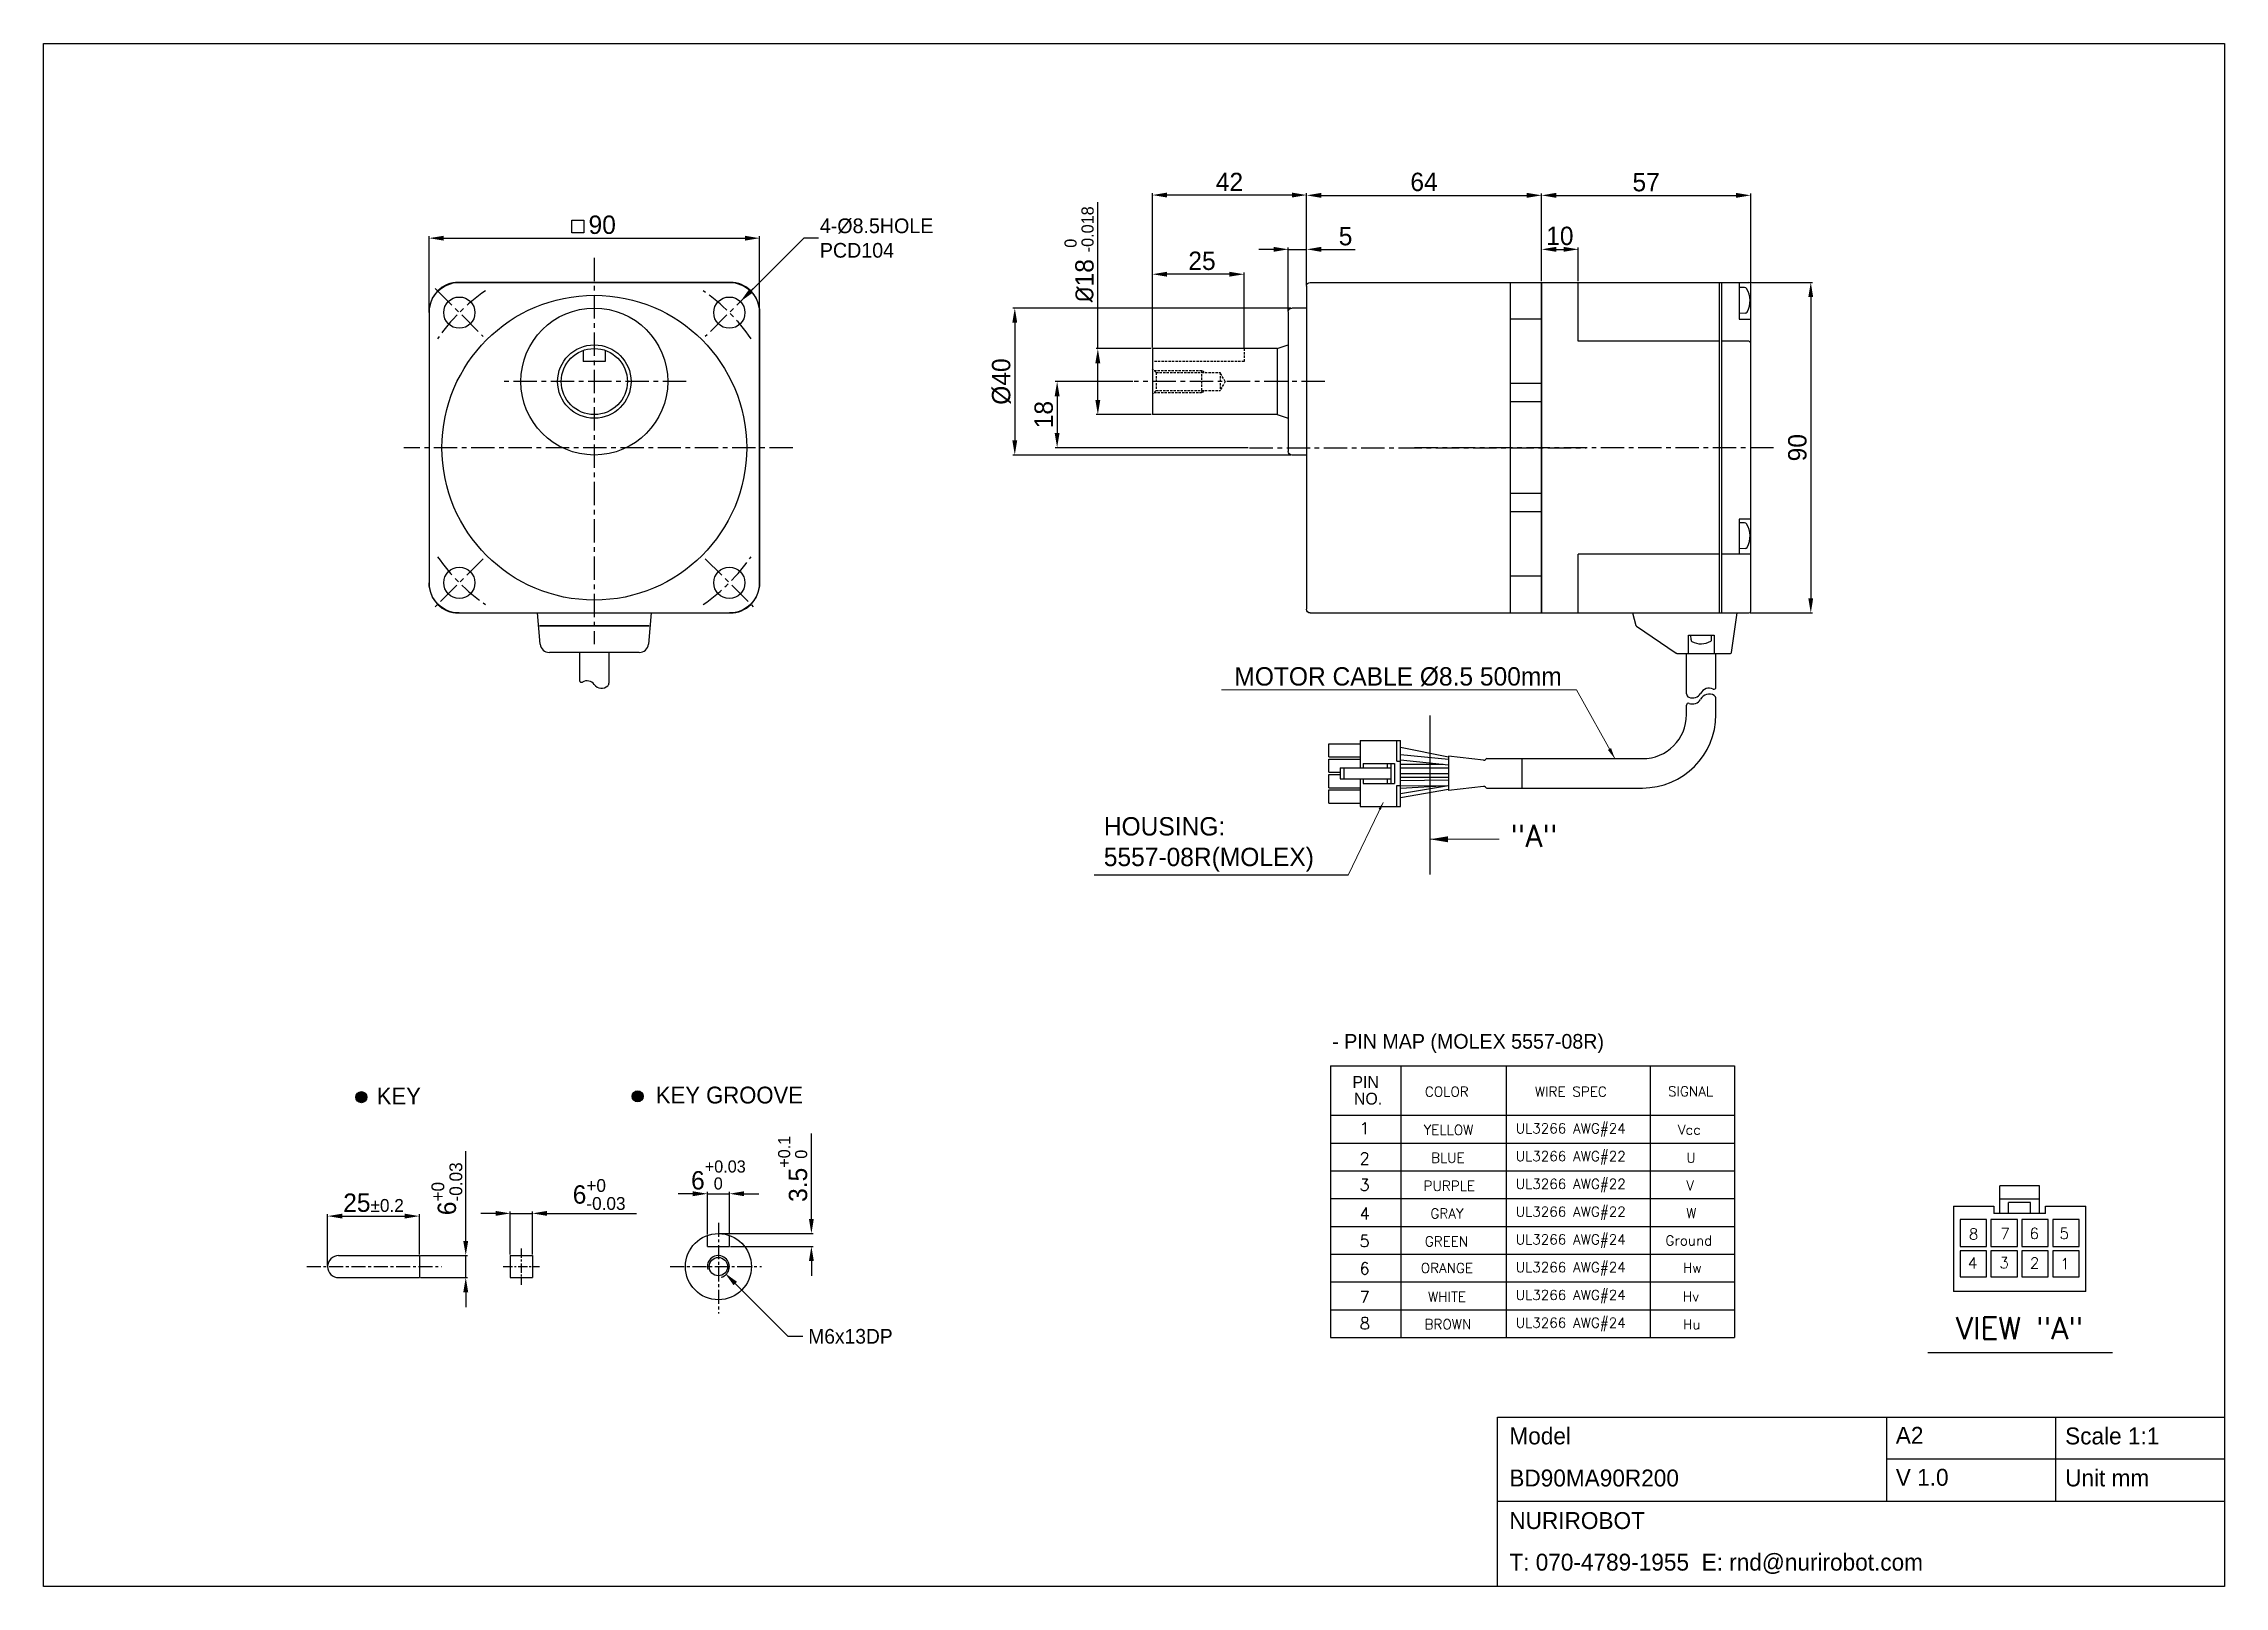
# Model space of a CAD drawing. Header units: millimetres. Extents: x 0 to 594, y 0 to 420.
import ezdxf

# ---------------------------------------------------------------- set-up
doc = ezdxf.new("R2010")
doc.units = ezdxf.units.MM
doc.header["$PDSIZE"] = -1
doc.linetypes.add('CENTER', pattern=[10.16, 6.35, -1.27, 1.27, -1.27])
doc.linetypes.add('HIDDEN', pattern=[1.905, 1.27, -0.635])
doc.layers.add('치수', color=4, linetype='Continuous')
doc.styles.add('DIM', font='romans.shx', dxfattribs={"bigfont": 'whgtxt.shx'})
doc.styles.add('GHS', font='ROMANS.shx', dxfattribs={"width": 0.6, "bigfont": 'whgtxt.shx'})
doc.styles.add('누리로봇 문자스타일_20230829', font='GOTHIC.TTF')
doc.dimstyles.new('1_1(A3)', dxfattribs={"dimtxt": 2.8, "dimasz": 2.1, "dimexe": 0.8, "dimexo": 0.625, "dimgap": 1, "dimtad": 1, "dimdec": 3, "dimzin": 9, "dimdsep": 46, "dimtxsty": 'Standard', "dimcen": 2.5, "dimclrd": 123, "dimclre": 123, "dimclrt": 3, "dimadec": 1, "dimazin": 2, "dimtfac": 1, "dimtdec": 3, "dimtix": 1, "dimtmove": 0, "dimatfit": 0, "dimfxl": 1, "dimlwd": 9, "dimlwe": 9, "dimarcsym": 0})
doc.dimstyles.new('A2기본 치수스타일', dxfattribs={"dimtxt": 4, "dimasz": 4, "dimexe": 0.5, "dimexo": 0.3, "dimgap": 1, "dimtad": 1, "dimtoh": 1, "dimdec": 1, "dimzin": 12, "dimdsep": 46, "dimtxsty": '누리로봇 문자스타일_20230829', "dimcen": 0.09, "dimclrd": 3, "dimclre": 3, "dimclrt": 3, "dimadec": 0, "dimazin": 3, "dimtm": 1e-09, "dimtfac": 1, "dimtdec": 1, "dimtofl": 0, "dimtmove": 0, "dimatfit": 3, "dimfxl": 1, "dimfrac": 2, "dimarcsym": 0})
doc.dimstyles.new('A2지시선 치수스타일', dxfattribs={"dimtxt": 4, "dimasz": 4, "dimexe": 0.5, "dimexo": 0.3, "dimgap": 0.396875, "dimtad": 0, "dimtih": 1, "dimtoh": 1, "dimdec": 1, "dimzin": 12, "dimdsep": 46, "dimtxsty": '누리로봇 문자스타일_20230829', "dimcen": 0.09, "dimclrd": 3, "dimclre": 3, "dimclrt": 3, "dimadec": 0, "dimazin": 3, "dimtm": 1e-09, "dimtfac": 1, "dimtdec": 1, "dimtofl": 0, "dimtmove": 0, "dimatfit": 3, "dimfxl": 1, "dimfrac": 2, "dimarcsym": 0})
doc.dimstyles.new('A3치수선 초과 치수스타일', dxfattribs={"dimtxt": 4, "dimasz": 4, "dimexe": 0.5, "dimexo": 0.3, "dimgap": 1, "dimtad": 1, "dimdec": 1, "dimzin": 12, "dimdsep": 46, "dimtxsty": '누리로봇 문자스타일_20230829', "dimcen": 0.09, "dimclrd": 3, "dimclre": 3, "dimclrt": 3, "dimadec": 0, "dimazin": 3, "dimtm": 1e-09, "dimtfac": 1, "dimtdec": 1, "dimtofl": 0, "dimtmove": 0, "dimatfit": 3, "dimfxl": 1, "dimfrac": 2, "dimarcsym": 0})
doc.dimstyles.get("Standard").update_dxf_attribs({"dimtxt": 3, "dimasz": 2.5, "dimexe": 0.6, "dimexo": 0.65, "dimgap": 1, "dimtad": 1, "dimzin": 9, "dimdsep": 46, "dimtxsty": 'Standard', "dimcen": 2.5, "dimclrd": 123, "dimclre": 123, "dimclrt": 3, "dimadec": 0, "dimazin": 2, "dimtfac": 1, "dimtix": 1, "dimtmove": 0, "dimatfit": 0, "dimfxl": 1, "dimlwd": 18, "dimlwe": 18, "dimarcsym": 0})

# ---------------------------------------------------------------- blocks, each defined once
blk = doc.blocks.new('*D30')
at = {"layer": 'Defpoints', "color": 0}
for p in [(418, 364), (408, 355), (418, 355)]:
    blk.add_point(p, dxfattribs=at)
at = {"layer": '치수', "color": 3, "lineweight": -2}
for p, q in [((408, 355.3), (408, 364.5)), ((412, 364), (414, 364)), ((418, 355.3), (418, 364.5))]:
    blk.add_line(p, q, dxfattribs=at)
at = {"layer": '치수', "color": 3}
for points in [[(412, 364.67), (412, 363.33), (408, 364)], [(414, 364.67), (414, 363.33), (418, 364)]]:
    blk.add_solid(points, dxfattribs=at)
at = {"layer": '치수', "color": 3, "insert": (413, 367.63), "char_height": 5, "attachment_point": 5, "style": '누리로봇 문자스타일_20230829'}
blk.add_mtext('10', dxfattribs=at)
blk = doc.blocks.new('*D35')
at = {"layer": 'Defpoints', "color": 0}
for p in [(465, 378.7), (408, 355), (465, 354.5)]:
    blk.add_point(p, dxfattribs=at)
at = {"layer": '치수', "color": 3, "lineweight": -2}
for p, q in [((408, 355.3), (408, 379.2)), ((412, 378.7), (461, 378.7)), ((465, 354.8), (465, 379.2))]:
    blk.add_line(p, q, dxfattribs=at)
at = {"layer": '치수', "color": 3}
for points in [[(412, 379.37), (412, 378.03), (408, 378.7)], [(461, 379.37), (461, 378.03), (465, 378.7)]]:
    blk.add_solid(points, dxfattribs=at)
at = {"layer": '치수', "color": 3, "insert": (436.5, 382.26), "char_height": 5, "attachment_point": 5, "style": '누리로봇 문자스타일_20230829'}
blk.add_mtext('57', dxfattribs=at)
blk = doc.blocks.new('*D31')
at = {"layer": 'Defpoints', "color": 0}
for p in [(464.5, 355), (464.5, 265), (481.34, 265)]:
    blk.add_point(p, dxfattribs=at)
at = {"layer": '치수', "color": 3, "lineweight": -2}
for p, q in [((464.8, 355), (481.84, 355)), ((481.34, 351), (481.34, 269)), ((464.8, 265), (481.84, 265))]:
    blk.add_line(p, q, dxfattribs=at)
at = {"layer": '치수', "color": 3}
for points in [[(480.67, 351), (482, 351), (481.34, 355)], [(480.67, 269), (482, 269), (481.34, 265)]]:
    blk.add_solid(points, dxfattribs=at)
at = {"layer": '치수', "color": 3, "insert": (477.71, 310), "char_height": 5, "attachment_point": 5, "rotation": 90, "style": '누리로봇 문자스타일_20230829'}
blk.add_mtext('90', dxfattribs=at)
blk = doc.blocks.new('*D20')
at = {"layer": 'Defpoints', "color": 0}
for p in [(302, 378.78), (344, 354), (302, 337)]:
    blk.add_point(p, dxfattribs=at)
at = {"layer": '치수', "color": 3, "lineweight": -2}
for p, q in [((302, 337.3), (302, 379.28)), ((340, 378.78), (306, 378.78)), ((344, 354.3), (344, 379.28))]:
    blk.add_line(p, q, dxfattribs=at)
at = {"layer": '치수', "color": 3}
for points in [[(306, 379.45), (306, 378.11), (302, 378.78)], [(340, 379.45), (340, 378.11), (344, 378.78)]]:
    blk.add_solid(points, dxfattribs=at)
at = {"layer": '치수', "color": 3, "insert": (323, 382.34), "char_height": 5, "attachment_point": 5, "style": '누리로봇 문자스타일_20230829'}
blk.add_mtext('42', dxfattribs=at)
blk = doc.blocks.new('*D21')
at = {"layer": 'Defpoints', "color": 0}
for p in [(339, 364), (344, 354), (339, 347)]:
    blk.add_point(p, dxfattribs=at)
at = {"layer": '치수', "color": 3, "lineweight": -2}
for p, q in [((335, 364), (331, 364)), ((339, 347.3), (339, 364.5)), ((339, 364), (344, 364)), ((344, 354.3), (344, 364.5)), ((348, 364), (357.27, 364))]:
    blk.add_line(p, q, dxfattribs=at)
at = {"layer": '치수', "color": 3}
for points in [[(335, 364.67), (335, 363.33), (339, 364)], [(348, 364.67), (348, 363.33), (344, 364)]]:
    blk.add_solid(points, dxfattribs=at)
at = {"layer": '치수', "color": 3, "insert": (354.63, 367.56), "char_height": 5, "attachment_point": 5, "style": '누리로봇 문자스타일_20230829'}
blk.add_mtext('5', dxfattribs=at)
blk = doc.blocks.new('*D22')
at = {"layer": 'Defpoints', "color": 0}
for p in [(302, 357.22), (302, 337), (327, 337)]:
    blk.add_point(p, dxfattribs=at)
at = {"layer": '치수', "color": 3, "lineweight": -2}
for p, q in [((302, 337.3), (302, 357.72)), ((323, 357.22), (306, 357.22)), ((327, 337.3), (327, 357.72))]:
    blk.add_line(p, q, dxfattribs=at)
at = {"layer": '치수', "color": 3}
for points in [[(306, 357.89), (306, 356.56), (302, 357.22)], [(323, 357.89), (323, 356.56), (327, 357.22)]]:
    blk.add_solid(points, dxfattribs=at)
at = {"layer": '치수', "color": 3, "insert": (315.52, 360.85), "char_height": 5, "attachment_point": 5, "style": '누리로봇 문자스타일_20230829'}
blk.add_mtext('25', dxfattribs=at)
blk = doc.blocks.new('*D23')
at = {"layer": 'Defpoints', "color": 0}
for p in [(287.15, 337), (302, 337), (302, 319)]:
    blk.add_point(p, dxfattribs=at)
at = {"layer": '치수', "color": 3, "lineweight": -2}
for p, q in [((287.15, 337), (287.15, 376.8)), ((301.7, 337), (286.65, 337)), ((287.15, 323), (287.15, 333)), ((301.7, 319), (286.65, 319))]:
    blk.add_line(p, q, dxfattribs=at)
at = {"layer": '치수', "color": 3}
for points in [[(286.48, 333), (287.81, 333), (287.15, 337)], [(286.48, 323), (287.81, 323), (287.15, 319)]]:
    blk.add_solid(points, dxfattribs=at)
at = {"layer": '치수', "color": 3, "insert": (282.07, 362.64), "char_height": 5, "attachment_point": 5, "rotation": 90, "style": '누리로봇 문자스타일_20230829'}
blk.add_mtext('{\\fISOCPEUR|b0|i0|c0|p34;%%C}18 {\\H0.66x;\\S 0^ -0.018;}', dxfattribs=at)
blk = doc.blocks.new('*D24')
at = {"layer": 'Defpoints', "color": 0}
for p in [(340, 348), (264.53, 308), (340, 308)]:
    blk.add_point(p, dxfattribs=at)
at = {"layer": '치수', "color": 3, "lineweight": -2}
for p, q in [((339.7, 348), (264.03, 348)), ((264.53, 344), (264.53, 312)), ((339.7, 308), (264.03, 308))]:
    blk.add_line(p, q, dxfattribs=at)
at = {"layer": '치수', "color": 3}
for points in [[(263.86, 344), (265.19, 344), (264.53, 348)], [(263.86, 312), (265.19, 312), (264.53, 308)]]:
    blk.add_solid(points, dxfattribs=at)
at = {"layer": '치수', "color": 3, "insert": (260.9, 328), "char_height": 5, "attachment_point": 5, "rotation": 90, "style": '누리로봇 문자스타일_20230829'}
blk.add_mtext('%%C40', dxfattribs=at)
blk = doc.blocks.new('*D25')
at = {"layer": 'Defpoints', "color": 0}
for p in [(297, 328), (276.06, 310), (328.43, 310)]:
    blk.add_point(p, dxfattribs=at)
at = {"layer": '치수', "color": 3, "lineweight": -2}
for p, q in [((296.7, 328), (275.56, 328)), ((276.06, 324), (276.06, 314)), ((328.13, 310), (275.56, 310))]:
    blk.add_line(p, q, dxfattribs=at)
at = {"layer": '치수', "color": 3}
for points in [[(275.39, 324), (276.73, 324), (276.06, 328)], [(275.39, 314), (276.73, 314), (276.06, 310)]]:
    blk.add_solid(points, dxfattribs=at)
at = {"layer": '치수', "color": 3, "insert": (272.43, 319), "char_height": 5, "attachment_point": 5, "rotation": 90, "style": '누리로봇 문자스타일_20230829'}
blk.add_mtext('18', dxfattribs=at)
blk = doc.blocks.new('*D26')
at = {"layer": 'Defpoints', "color": 0}
for p in [(195, 367.04), (105, 346.8), (195, 346.8)]:
    blk.add_point(p, dxfattribs=at)
at = {"layer": '치수', "color": 3, "lineweight": -2}
for p, q in [((105, 347.1), (105, 367.54)), ((109, 367.04), (191, 367.04)), ((195, 347.1), (195, 367.54))]:
    blk.add_line(p, q, dxfattribs=at)
at = {"layer": '치수', "color": 3}
for points in [[(109, 367.7), (109, 366.37), (105, 367.04)], [(191, 367.7), (191, 366.37), (195, 367.04)]]:
    blk.add_solid(points, dxfattribs=at)
at = {"layer": '치수', "color": 3, "insert": (152.15, 370.66), "char_height": 5, "attachment_point": 5, "style": '누리로봇 문자스타일_20230829'}
blk.add_mtext('90', dxfattribs=at)
blk = doc.blocks.new('*D27')
at = {"layer": 'Defpoints', "color": 0}
for p in [(102.36, 90.05), (114.98, 90.05), (102.36, 84.05)]:
    blk.add_point(p, dxfattribs=at)
at = {"layer": '치수', "color": 3, "lineweight": -2}
for p, q in [((114.98, 94.05), (114.98, 118.44)), ((102.66, 90.05), (115.48, 90.05)), ((114.98, 84.05), (114.98, 90.05)), ((102.66, 84.05), (115.48, 84.05)), ((114.98, 80.05), (114.98, 76.05))]:
    blk.add_line(p, q, dxfattribs=at)
at = {"layer": '치수', "color": 3}
for points in [[(114.31, 94.05), (115.65, 94.05), (114.98, 90.05)], [(114.31, 80.05), (115.65, 80.05), (114.98, 84.05)]]:
    blk.add_solid(points, dxfattribs=at)
at = {"layer": '치수', "color": 3, "insert": (109.83, 108.24), "char_height": 5, "attachment_point": 5, "rotation": 90, "style": '누리로봇 문자스타일_20230829'}
blk.add_mtext('\\A1;6{\\f??|b0|i0|c0|p49;\\H0.7x;\\S+0^ -0.03;}', dxfattribs=at)
blk = doc.blocks.new('*D32')
at = {"layer": 'Defpoints', "color": 0}
for p in [(133.12, 101.54), (127.12, 90.05), (133.12, 90.05)]:
    blk.add_point(p, dxfattribs=at)
at = {"layer": '치수', "color": 3, "lineweight": -2}
for p, q in [((123.12, 101.54), (119.12, 101.54)), ((127.12, 90.35), (127.12, 102.04)), ((127.12, 101.54), (133.12, 101.54)), ((133.12, 90.35), (133.12, 102.04)), ((137.12, 101.54), (161.51, 101.54))]:
    blk.add_line(p, q, dxfattribs=at)
at = {"layer": '치수', "color": 3}
for points in [[(123.12, 102.21), (123.12, 100.87), (127.12, 101.54)], [(137.12, 102.21), (137.12, 100.87), (133.12, 101.54)]]:
    blk.add_solid(points, dxfattribs=at)
at = {"layer": '치수', "color": 3, "insert": (151.31, 106.69), "char_height": 5, "attachment_point": 5, "style": '누리로봇 문자스타일_20230829'}
blk.add_mtext('\\A1;6{\\f??|b0|i0|c0|p49;\\H0.7x;\\S+0^ -0.03;}', dxfattribs=at)
blk = doc.blocks.new('*D33')
at = {"layer": 'Defpoints', "color": 0}
for p in [(186.8, 106.89), (180.8, 95.53), (186.8, 95.53)]:
    blk.add_point(p, dxfattribs=at)
at = {"layer": '치수', "color": 3, "lineweight": -2}
for p, q in [((180.8, 95.83), (180.8, 107.39)), ((186.8, 95.83), (186.8, 107.39)), ((176.8, 106.89), (172.8, 106.89)), ((180.8, 106.89), (186.8, 106.89)), ((190.8, 106.89), (194.8, 106.89))]:
    blk.add_line(p, q, dxfattribs=at)
at = {"layer": '치수', "color": 3}
for points in [[(176.8, 107.56), (176.8, 106.22), (180.8, 106.89)], [(190.8, 107.56), (190.8, 106.22), (186.8, 106.89)]]:
    blk.add_solid(points, dxfattribs=at)
at = {"layer": '치수', "color": 3, "insert": (183.8, 111.97), "char_height": 5, "attachment_point": 5, "style": '누리로봇 문자스타일_20230829'}
blk.add_mtext('6{\\H0.66x;\\S+0.03^   0;\\f??|b0|i0|c0|p49;\\H1.51561x; }', dxfattribs=at)
blk = doc.blocks.new('*D34')
at = {"layer": 'Defpoints', "color": 0}
for p in [(183.8, 96.05), (209.13, 96.05), (186.8, 92.55)]:
    blk.add_point(p, dxfattribs=at)
at = {"layer": '치수', "color": 3, "lineweight": -2}
for p, q in [((209.13, 100.05), (209.13, 123.29)), ((184.1, 96.05), (209.63, 96.05)), ((187.1, 92.55), (209.63, 92.55)), ((209.13, 88.55), (209.13, 84.55))]:
    blk.add_line(p, q, dxfattribs=at)
at = {"layer": '치수', "color": 3}
for points in [[(208.46, 100.05), (209.79, 100.05), (209.13, 96.05)], [(208.46, 88.55), (209.79, 88.55), (209.13, 92.55)]]:
    blk.add_solid(points, dxfattribs=at)
at = {"layer": '치수', "color": 3, "insert": (204.05, 113.67), "char_height": 5, "attachment_point": 5, "rotation": 90, "style": '누리로봇 문자스타일_20230829'}
blk.add_mtext('3.5{\\H0.66x;\\S+0.1^   0;\\f??|b0|i0|c0|p49;\\H1.51561x; }', dxfattribs=at)
blk = doc.blocks.new('*D28')
at = {"layer": 'Defpoints', "color": 0}
for p in [(102.36, 100.8), (102.36, 90.05), (77.36, 87.05)]:
    blk.add_point(p, dxfattribs=at)
at = {"layer": '치수', "color": 3, "lineweight": -2}
for p, q in [((77.36, 87.35), (77.36, 101.3)), ((102.36, 90.35), (102.36, 101.3)), ((81.36, 100.8), (98.36, 100.8))]:
    blk.add_line(p, q, dxfattribs=at)
at = {"layer": '치수', "color": 3}
for points in [[(81.36, 101.46), (81.36, 100.13), (77.36, 100.8)], [(98.36, 101.46), (98.36, 100.13), (102.36, 100.8)]]:
    blk.add_solid(points, dxfattribs=at)
at = {"layer": '치수', "color": 3, "insert": (89.86, 104.42), "char_height": 5, "attachment_point": 5, "style": '누리로봇 문자스타일_20230829'}
blk.add_mtext('25{\\f??|b0|i0|c0|p49;\\H0.7x;%%P0.2}', dxfattribs=at)
blk = doc.blocks.new('*D88')
at = {"layer": 'Defpoints', "color": 0}
for p in [(408, 378.7), (344, 354), (408, 355)]:
    blk.add_point(p, dxfattribs=at)
at = {"layer": '치수', "color": 3, "lineweight": -2}
for p, q in [((344, 354.3), (344, 379.2)), ((348, 378.7), (404, 378.7)), ((408, 355.3), (408, 379.2))]:
    blk.add_line(p, q, dxfattribs=at)
at = {"layer": '치수', "color": 3}
for points in [[(348, 379.37), (348, 378.03), (344, 378.7)], [(404, 379.37), (404, 378.03), (408, 378.7)]]:
    blk.add_solid(points, dxfattribs=at)
at = {"layer": '치수', "color": 3, "insert": (376, 382.33), "char_height": 5, "attachment_point": 5, "style": '누리로봇 문자스타일_20230829'}
blk.add_mtext('64', dxfattribs=at)
blk = doc.blocks.new('*D90')
at = {"color": 3, "lineweight": -2}
for p, q in [((207.04, 367.04), (192.6, 352.6)), ((211.04, 367.04), (207.04, 367.04))]:
    blk.add_line(p, q, dxfattribs=at)
at = {"color": 3}
blk.add_solid([(192.13, 353.07), (193.07, 352.13), (189.77, 349.77)], dxfattribs=at)
at = {"layer": 'Defpoints', "color": 0}
for p in [(189.77, 349.77), (183.76, 343.76)]:
    blk.add_point(p, dxfattribs=at)
at = {"color": 3, "insert": (211.43, 367.04), "char_height": 4, "attachment_point": 4, "style": '누리로봇 문자스타일_20230829'}
blk.add_mtext('{\\Ftxt|c129;4-%%C8.5HOLE\\PPCD104}', dxfattribs=at)
blk = doc.blocks.new('*D91')
at = {"color": 3, "lineweight": -2}
for p, q in [((202.8, 68.05), (188.4, 82.45)), ((206.8, 68.05), (202.8, 68.05))]:
    blk.add_line(p, q, dxfattribs=at)
at = {"color": 3}
blk.add_solid([(188.87, 82.92), (187.93, 81.98), (185.57, 85.28)], dxfattribs=at)
at = {"layer": 'Defpoints', "color": 0}
for p in [(182.03, 88.81), (185.57, 85.28)]:
    blk.add_point(p, dxfattribs=at)
at = {"color": 3, "insert": (219.77, 68.05), "char_height": 4, "attachment_point": 5, "style": '누리로봇 문자스타일_20230829'}
blk.add_mtext('{\\fPMingLiU|b0|i0|c129|p0;M6x13DP}', dxfattribs=at)

msp = doc.modelspace()

# ---------------------------------------------------------------- hatches: boundary and pattern name
for points in [[(88.05, 133.18, 1), (85.05, 133.18, 1)], [(160.29, 133.39, 1), (163.29, 133.39, 1)]]:
    msp.add_hatch(color=256).paths.add_polyline_path(points)

# ---------------------------------------------------------------- linework, layer by layer
at = {"color": 3}
for p, q in [((143.84, 371.95), (147.14, 371.95)), ((143.84, 368.45), (143.84, 371.95)), ((147.14, 368.45), (143.84, 368.45)), ((147.14, 371.95), (147.14, 368.45)), ((355.36, 193.58), (286.11, 193.58)), ((350.56, 141.74), (460.59, 141.74)), ((350.56, 141.74), (350.56, 67.76)), ((369.64, 141.74), (369.64, 67.76)), ((398.4, 141.74), (398.4, 67.76)), ((437.59, 141.74), (437.59, 67.76)), ((460.59, 141.74), (460.59, 67.76)), ((350.56, 128.24), (460.59, 128.24)), ((350.56, 120.68), (460.59, 120.68)), ((350.56, 113.12), (460.59, 113.12)), ((532.83, 101.47), (532.83, 109.07)), ((543.63, 109.07), (532.83, 109.07)), ((543.63, 101.47), (543.63, 109.07)), ((350.56, 105.56), (460.59, 105.56)), ((520.23, 103.47), (520.23, 80.27)), ((520.23, 103.47), (531.23, 103.47)), ((531.23, 103.47), (531.23, 101.47)), ((545.23, 101.47), (531.23, 101.47)), ((543.63, 105.37), (532.83, 105.37)), ((535.23, 101.47), (535.23, 104.47)), ((541.23, 104.47), (535.23, 104.47)), ((541.23, 101.47), (541.23, 104.47)), ((545.23, 103.47), (556.23, 103.47)), ((545.23, 101.47), (545.23, 103.47)), ((556.23, 80.27), (556.23, 103.47)), ((350.56, 98), (460.59, 98)), ((522.03, 99.87), (522.03, 92.57)), ((529.23, 99.87), (522.03, 99.87)), ((529.23, 92.57), (529.23, 99.87)), ((530.43, 99.87), (530.43, 92.57)), ((537.63, 99.87), (530.43, 99.87)), ((537.63, 92.57), (537.63, 99.87)), ((538.83, 99.87), (538.83, 92.57)), ((546.03, 99.87), (538.83, 99.87)), ((546.03, 92.57), (546.03, 99.87)), ((547.23, 99.87), (547.23, 92.57)), ((554.43, 99.87), (547.23, 99.87)), ((554.43, 92.57), (554.43, 99.87)), ((350.56, 90.44), (460.59, 90.44)), ((522.03, 92.57), (529.23, 92.57)), ((522.03, 91.37), (522.03, 84.27)), ((529.23, 91.37), (522.03, 91.37)), ((529.23, 84.27), (529.23, 91.37)), ((530.43, 92.57), (537.63, 92.57)), ((530.43, 91.37), (530.43, 84.27)), ((537.63, 91.37), (530.43, 91.37)), ((537.63, 84.27), (537.63, 91.37)), ((538.83, 92.57), (546.03, 92.57)), ((538.83, 91.37), (538.83, 84.27)), ((546.03, 91.37), (538.83, 91.37)), ((546.03, 84.27), (546.03, 91.37)), ((547.23, 92.57), (554.43, 92.57)), ((547.23, 91.37), (547.23, 84.27)), ((554.43, 91.37), (547.23, 91.37)), ((554.43, 84.27), (554.43, 91.37)), ((522.03, 84.27), (529.23, 84.27)), ((530.43, 84.27), (537.63, 84.27)), ((538.83, 84.27), (546.03, 84.27)), ((547.23, 84.27), (554.43, 84.27)), ((350.56, 82.88), (460.59, 82.88)), ((556.23, 80.27), (520.23, 80.27)), ((350.56, 75.32), (460.59, 75.32)), ((350.56, 67.76), (460.59, 67.76))]:
    msp.add_line(p, q, dxfattribs=at)
at = {"color": 1, "linetype": 'CENTER'}
for p, q in [((150, 361.66), (150, 256.54)), ((106.69, 353.31), (119.77, 340.23)), ((193.31, 353.31), (180.23, 340.23)), ((175, 328), (125, 328)), ((349, 328), (297, 328)), ((204.09, 310), (98.09, 310)), ((328.43, 310), (420.13, 310)), ((471.19, 310), (373.42, 310)), ((119.77, 279.77), (106.69, 266.69)), ((180.23, 279.77), (193.31, 266.69))]:
    msp.add_line(p, q, dxfattribs=at)
at = {"ltscale": 25.4}
for p, q in [((408, 355), (464.5, 355)), ((408, 265), (408, 355)), ((418, 339), (418, 355)), ((456.5, 265), (456.5, 355)), ((461.8, 355), (461.8, 345)), ((465, 265.5), (465, 354.5)), ((461.8, 345), (465, 345)), ((456.5, 339), (418, 339)), ((464.5, 339), (457, 339)), ((461.8, 290.5), (461.8, 281)), ((456.5, 281), (418, 281)), ((418, 265), (418, 281)), ((465, 281), (457, 281)), ((135.26, 256.53), (134.52, 265)), ((135.09, 261.6), (164.91, 261.6)), ((164.91, 261.44), (135.09, 261.44)), ((165.48, 265), (164.74, 256.53)), ((408, 265), (464.5, 265)), ((162.25, 254.25), (137.75, 254.25))]:
    msp.add_line(p, q, dxfattribs=at)
for p, q in [((457, 355), (457, 265)), ((336, 337), (339, 338)), ((336, 319), (339, 318)), ((465, 290.5), (461.8, 290.5)), ((432.75, 265), (433.72, 261.6)), ((433.84, 261.44), (444.67, 254.05)), ((459.79, 254.26), (461.25, 265)), ((448, 254), (448, 259)), ((448, 259), (455, 259)), ((455, 259), (455, 254)), ((146, 254.25), (146, 246.62)), ((154, 254.25), (154, 245.9)), ((444.84, 254), (459.49, 254)), ((447.5, 242.98), (447.5, 253.85)), ((455.5, 244.75), (455.5, 253.85)), ((447.5, 237.34), (447.5, 239.93)), ((455.5, 237.34), (455.5, 241.68)), ((350.03, 229.42), (358.63, 229.42)), ((350.03, 225.82), (350.03, 229.42)), ((350.03, 225.82), (358.63, 225.82)), ((358.63, 230.32), (369.63, 230.32)), ((358.63, 230.32), (358.63, 222.82)), ((368.63, 224.62), (368.63, 230.32)), ((369.63, 212.32), (369.63, 230.32)), ((369.63, 228.46), (382.63, 225.82)), ((369.63, 226.5), (382.63, 225.21)), ((382.63, 225.98), (382.63, 216.7)), ((392.23, 224.9), (382.63, 225.98)), ((350.03, 225.22), (358.63, 225.22)), ((350.03, 221.62), (350.03, 225.22)), ((350.03, 221.62), (353.13, 221.62)), ((350.03, 221.02), (353.13, 221.02)), ((350.03, 217.42), (350.03, 221.02)), ((353.13, 222.82), (353.13, 219.82)), ((353.13, 222.82), (366.93, 222.82)), ((353.13, 219.82), (366.93, 219.82)), ((354.13, 222.82), (354.13, 219.82)), ((358.63, 219.82), (358.63, 212.32)), ((359.43, 224.02), (359.43, 222.82)), ((359.43, 224.02), (367.93, 224.02)), ((359.43, 219.82), (359.43, 218.62)), ((365.93, 224.02), (365.93, 222.82)), ((365.93, 219.82), (365.93, 218.62)), ((366.93, 224.02), (366.93, 218.62)), ((367.93, 224.02), (367.93, 218.62)), ((368.63, 224.62), (369.63, 224.62)), ((369.63, 225), (382.63, 223.7)), ((369.63, 223.82), (381.21, 223.84)), ((369.63, 221.32), (382.63, 221.34)), ((369.63, 220.32), (382.63, 220.34)), ((369.64, 222.82), (382.63, 222.84)), ((393.13, 225.34), (435.5, 225.34)), ((402.63, 225.34), (402.63, 217.34)), ((350.03, 217.42), (358.63, 217.42)), ((350.03, 216.82), (358.63, 216.82)), ((350.03, 213.22), (350.03, 216.82)), ((359.43, 218.62), (367.93, 218.62)), ((368.63, 212.32), (368.63, 218.02)), ((368.63, 218.02), (369.63, 218.02)), ((369.63, 219.4), (382.63, 219.56)), ((369.63, 217.9), (382.39, 218.06)), ((369.63, 217.33), (382.39, 218.06)), ((369.63, 215.89), (382.63, 218.03)), ((369.63, 214.78), (382.63, 217.01)), ((392.23, 217.78), (382.63, 216.7)), ((393.13, 217.34), (435.5, 217.34)), ((350.03, 213.22), (358.63, 213.22)), ((358.63, 212.32), (369.63, 212.32)), ((180.8, 92.55), (180.8, 95.53)), ((186.8, 92.55), (186.8, 95.53)), ((102.36, 90.05), (102.36, 84.05)), ((127.12, 90.05), (127.12, 84.05)), ((133.12, 90.05), (133.12, 84.05)), ((180.8, 92.55), (186.8, 92.55))]:
    msp.add_line(p, q)
at = {"linetype": 'Continuous'}
for p, q in [((463.31, 353.61), (461.8, 353.57)), ((463.46, 346.61), (461.88, 346.57)), ((463.31, 289.53), (461.8, 289.5)), ((463.46, 282.54), (461.88, 282.5)), ((448.73, 257.67), (448.7, 258.94)), ((454.33, 257.8), (454.3, 259))]:
    msp.add_line(p, q, dxfattribs=at)
at = {"color": 2, "linetype": 'HIDDEN', "ltscale": 0.5}
for p, q in [((327, 333.5), (302, 333.5)), ((327, 337), (327, 333.5)), ((303, 330.46), (302, 331.46)), ((302.46, 331), (315.43, 331)), ((303, 330.46), (320.43, 330.46)), ((303, 330.46), (303, 325.54)), ((315.43, 331), (316.43, 330.46)), ((315.43, 331), (315.43, 325)), ((321.85, 328), (320.43, 330.46)), ((320.43, 330.46), (320.43, 325.54)), ((321.85, 328), (320.43, 325.54)), ((303, 325.54), (302, 324.54)), ((302.46, 325), (315.43, 325)), ((303, 325.54), (320.43, 325.54)), ((315.43, 325), (316.43, 325.54))]:
    msp.add_line(p, q, dxfattribs=at)
at = {"color": 1}
for p, q in [((377.57, 237.07), (377.57, 193.78)), ((513.26, 63.66), (563.52, 63.66))]:
    msp.add_line(p, q, dxfattribs=at)
at = {"color": 1, "linetype": 'CENTER', "ltscale": 0.6}
for p, q in [((183.8, 99.01), (183.8, 74.26)), ((71.67, 87.05), (108.42, 87.05)), ((170.66, 87.05), (195.5, 87.05))]:
    msp.add_line(p, q, dxfattribs=at)
at = {"ltscale": 0.2}
for p, q in [((80.36, 90.05), (102.36, 90.05)), ((127.12, 90.05), (133.12, 90.05)), ((80.36, 84.05), (102.36, 84.05)), ((127.12, 84.05), (133.12, 84.05))]:
    msp.add_line(p, q, dxfattribs=at)
at = {"color": 1, "linetype": 'CENTER', "ltscale": 0.4}
for p, q in [((130.12, 92), (130.12, 82.1)), ((125.17, 87.05), (135.07, 87.05))]:
    msp.add_line(p, q, dxfattribs=at)
at = {"lineweight": -3}
msp.add_line((501.94, 46.03), (501.94, 23.17), dxfattribs=at)
at = {"lineweight": -3, "ltscale": 3}
for p, q in [((547.97, 46.03), (547.97, 23.17)), ((501.94, 34.68), (594, 34.68)), ((501.94, 34.68), (594, 34.68)), ((396, 23.17), (594, 23.17)), ((396, 23.17), (594, 23.17))]:
    msp.add_line(p, q, dxfattribs=at)
msp.add_lwpolyline([(0, 420), (594, 420), (594, 0), (0, 0)], close=True)
at = {"ltscale": 25.4}
msp.add_lwpolyline([(105, 273, 0.414214), (113, 265), (187, 265, 0.414214), (195, 273), (195, 347, 0.414214), (187, 355), (113, 355, 0.414214), (105, 347)], format="xyb", close=True, dxfattribs=at)
at = {"color": 0, "linetype": 'ByBlock'}
for points in [[(105, 346.8, -0.414214), (113.2, 355)], [(186.8, 355, -0.414214), (195, 346.8)], [(344, 354, -0.414214), (345, 355)], [(339, 347, -0.414214), (340, 348)], [(340, 308, -0.414214), (339, 309)], [(113.2, 265, -0.414214), (105, 273.2)], [(195, 273.2, -0.414214), (186.8, 265)], [(345, 265, -0.414214), (344, 266)]]:
    msp.add_lwpolyline(points, format="xyb", dxfattribs=at)
for points in [[(113.2, 355), (186.8, 355)], [(344, 354), (344, 266)], [(345, 355), (408, 355)], [(399.5, 355), (399.5, 265)], [(408, 355), (408, 265)], [(105, 346.8), (105, 273.2)], [(195, 346.8), (195, 273.2)], [(339, 347), (339, 309)], [(344, 348), (340, 348)], [(408, 345), (399.5, 345)], [(147, 336.49), (147, 333.5)], [(153, 333.5), (147, 333.5)], [(153, 336.49), (153, 333.5)], [(336, 337), (302, 337)], [(302, 337), (302, 319)], [(336, 337), (336, 319)], [(408, 327.5), (399.5, 327.5)], [(408, 322.5), (399.5, 322.5)], [(336, 319), (302, 319)], [(344, 308), (340, 308)], [(408, 297.5), (399.5, 297.5)], [(408, 292.5), (399.5, 292.5)], [(408, 275), (399.5, 275)], [(113.2, 265), (186.8, 265)], [(345, 265), (408, 265)]]:
    msp.add_lwpolyline(points, dxfattribs=at)
at = {"lineweight": -3, "ltscale": 3}
msp.add_lwpolyline([(396, 0), (396, 46.03), (594, 46.03), (594, 0)], close=True, dxfattribs=at)
msp.add_lwpolyline([(396, 0), (396, 46.03), (594, 46.03), (594, 0)], close=True, dxfattribs=at)
for centre, radius in [((150, 310), 41.5), ((113.23, 346.77), 4.25), ((186.77, 346.77), 4.25), ((150, 328), 20), ((150, 328), 10), ((150, 328), 9), ((113.23, 273.23), 4.25), ((186.77, 273.23), 4.25), ((86.55, 133.18), 1.5), ((161.79, 133.39), 1.5), ((183.8, 87.05), 9), ((183.8, 87.05), 2.5)]:
    msp.add_circle(centre, radius)
at = {"color": 1, "linetype": 'CENTER'}
for start, end in [(124.79448, 145.20552), (34.79448, 55.20552), (214.79448, 235.20552), (304.79448, 325.20552)]:
    msp.add_arc((150, 310), 52, start, end, dxfattribs=at)
at = {"linetype": 'Continuous'}
for centre, radius, start, end in [((463.32, 352.98), 0.625, 32.02085, 91.28298), ((458.55, 350), 6.25, 330.54511, 32.02085), ((463.45, 347.23), 0.625, 271.28298, 330.54511), ((463.32, 288.91), 0.625, 32.02085, 91.28298), ((458.55, 285.93), 6.25, 330.54511, 32.02085), ((463.45, 283.16), 0.625, 271.28298, 330.54511), ((449.23, 257.68), 0.5, 181.28298, 240.54511), ((451.44, 261.6), 5, 240.54511, 302.02085), ((453.83, 257.78), 0.5, 302.02085, 1.28298)]:
    msp.add_arc(centre, radius, start, end, dxfattribs=at)
at = {"ltscale": 25.4}
for centre, radius, start, end in [((464.5, 354.5), 0.5, 0, 90), ((464.5, 338.5), 0.5, 0, 90), ((464.5, 265.5), 0.5, 270, 0), ((137.75, 256.75), 2.5, 185, 270), ((162.25, 256.75), 2.5, 270, 355)]:
    msp.add_arc(centre, radius, start, end, dxfattribs=at)
for centre, radius, start, end in [((434.01, 261.69), 0.3, 195.9454, 235.71312), ((444.84, 254.3), 0.3, 235.71312, 270), ((459.49, 254.3), 0.3, 270, 352.23483), ((146.5, 246.62), 0.5, 180, 300), ((148, 244.02), 2.5, 36.8699, 120), ((152, 247.02), 2.5, 216.8699, 311.81031), ((153, 245.9), 1, 311.81031, 360), ((453.67, 241.95), 2.6, 64.57647, 153.2245), ((455, 244.75), 0.5, 244.57647, 0), ((448.5, 242.98), 1, 180, 249.24693), ((448, 239.93), 0.5, 69.85633, 180), ((449.09, 244.53), 2.66, 249.24693, 328.06217), ((449.09, 242.89), 2.66, 249.85633, 328.06217), ((453.67, 240.32), 2.6, 58.71602, 153.2245), ((454.5, 241.68), 1, 0, 58.71602), ((435.5, 237.34), 20, 270, 0), ((435.5, 237.34), 12, 270, 0), ((392.3, 225.39), 0.5, 261.88591, 326.45467), ((393.13, 224.84), 0.5, 90, 146.45467), ((392.3, 217.29), 0.5, 33.54533, 98.11409), ((393.13, 217.84), 0.5, 213.54533, 270), ((80.36, 87.05), 3, 90, 270), ((183.8, 87.05), 3, 284.99599, 195.01496)]:
    msp.add_arc(centre, radius, start, end)

# ---------------------------------------------------------------- texts
at = {"style": 'GHS'}
for s, height, p in [('"A"', 6, (399.5, 201.29)), ('8', 3, (524.4, 94.43)), ('7', 3, (532.97, 94.51)), ('6', 3, (540.93, 94.57)), ('5', 3, (549.09, 94.57)), ('4', 3, (524.14, 86.56)), ('3', 3, (532.73, 86.62)), ('2', 3, (541.03, 86.53)), ('1', 3, (549.29, 86.32)), (' VIEW "A"', 6, (516.77, 67.32))]:
    msp.add_text(s, height=height, dxfattribs=at).set_placement(p)
msp.add_text('- PIN MAP (MOLEX 5557-08R)', height=4).set_placement((350.99, 146.38))
at = {"color": 3}
for s, p in [('PIN', (356.49, 135.71)), ('NO.', (356.9, 131.16))]:
    msp.add_text(s, height=3.24, dxfattribs=at).set_placement(p)
at = {"color": 3, "style": 'DIM'}
for s, height, p in [('COLOR', 2.7, (376.24, 133.32)), ('WIRE SPEC', 2.7, (406.22, 133.34)), ('SIGNAL', 2.7, (442.48, 133.41)), ('1', 3.24, (358.42, 123.08)), ('YELLOW', 2.7, (375.89, 122.92)), ('UL3266 AWG#24', 2.7, (400.97, 123.33)), ('Vcc', 2.7, (445.14, 122.98)), ('UL3266 AWG#22', 2.7, (400.97, 115.77)), ('2', 3.24, (358.42, 114.88)), ('BLUE', 2.7, (377.91, 115.34)), ('U', 2.7, (447.44, 115.35)), ('3', 3.24, (358.42, 107.68)), ('PURPLE', 2.7, (375.89, 107.68)), ('UL3266 AWG#22', 2.7, (400.97, 108.21)), ('V', 2.7, (447.44, 107.79)), ('4', 3.24, (358.42, 99.88)), ('GRAY', 2.7, (377.74, 100.16)), ('UL3266 AWG#22', 2.7, (400.97, 100.65)), ('W', 2.7, (447.44, 100.23)), ('5', 3.24, (358.42, 92.41)), ('GREEN', 2.7, (376.22, 92.56)), ('UL3266 AWG#24', 2.7, (400.97, 93.09)), ('Ground', 2.7, (441.75, 92.81)), ('6', 3.24, (358.42, 84.93)), ('ORANGE', 2.7, (375.1, 85.32)), ('UL3266 AWG#24', 2.7, (400.97, 85.53)), ('7', 3.24, (358.42, 77.17)), ('WHITE', 2.7, (377.1, 77.48)), ('UL3266 AWG#24', 2.7, (400.97, 77.97)), ('8', 3.24, (358.48, 69.98)), ('BROWN', 2.7, (376.15, 70)), ('UL3266 AWG#24', 2.7, (400.97, 70.41))]:
    msp.add_text(s, height=height, dxfattribs=at).set_placement(p)
at = {"color": 3, "char_height": 5, "style": '누리로봇 문자스타일_20230829'}
for s, insert, attachment_point in [('MOTOR CABLE %%C8.5 500mm', (413.51, 245.05), 9), ('HOUSING:\\P5557-08R(MOLEX)', (288.78, 194.58), 7)]:
    msp.add_mtext(s, dxfattribs=dict(at, insert=insert, attachment_point=attachment_point))
at = {"char_height": 4.59, "attachment_point": 1}
for s, insert in [('{\\fGulim|b0|i0|c129|p50;KEY}', (90.74, 135.79)), ('{\\fGulim|b0|i0|c129|p50;KEY GROOVE }', (166.78, 136.05))]:
    msp.add_mtext(s, dxfattribs=dict(at, insert=insert))
at = {"color": 3, "char_height": 2.7, "width": 10.0286, "attachment_point": 1, "style": 'DIM'}
for s, insert in [('Hw', (446.53, 88.06)), ('Hv', (446.52, 80.29)), ('Hu', (446.54, 72.69))]:
    msp.add_mtext(s, dxfattribs=dict(at, insert=insert))
at = {"lineweight": -3, "attachment_point": 1, "style": '누리로봇 문자스타일_20230829'}
for s, insert, char_height, width in [('Model', (399.25, 43.26), 4.603, 15.1906), ('A2', (504.5, 43.42), 4.603, 36.7069), ('{\\fCentury Gothic|b0|i0|c0|p34;Scale 1:1}', (550.62, 43.25), 4.6032, 75.5303), ('BD90MA90R200', (399.23, 31.8), 4.6032, 56.4459), ('V 1.0', (504.5, 31.99), 4.603, 36.7069), ('Unit mm', (550.62, 31.82), 4.603, 75.5303), ('NURIROBOT', (399.23, 20.22), 4.603, 57.1107), ('T: 070-4789-1955  E: rnd@nurirobot.com', (399.24, 8.89), 4.6032, 180.3472)]:
    msp.add_mtext(s, dxfattribs=dict(at, insert=insert, char_height=char_height, width=width))

# ---------------------------------------------------------------- dimensions: what is measured, and where the dimension line sits
for p1, p2, text, picture, middle in [((183.76, 343.76), (189.77, 349.77), '{\\Ftxt|c129;4-%%C8.5HOLE\\PPCD104}', '*D90', (229.43, 367.04)), ((182.03, 88.81), (185.57, 85.28), '{\\fPMingLiU|b0|i0|c129|p0;M6x13DP}', '*D91', (219.77, 68.05))]:
    dim = msp.add_diameter_dim_2p(p1=p1, p2=p2, text=text, dimstyle='A2지시선 치수스타일', override={"dimcen": 0})
    dim.commit()
    dim.dimension.update_dxf_attribs({"geometry": picture, "text_midpoint": middle, "dimtype": 163})
at = {"layer": '치수'}
for base, p1, p2, override, picture, middle in [((302, 378.78), (344, 354), (302, 337), {"dimtxt": 5}, '*D20', (323, 378.78)), ((195, 367.04), (105, 346.8), (195, 346.8), {"dimtxt": 5}, '*D26', (152.15, 367.04)), ((339, 364), (344, 354), (339, 347), {"dimtxt": 5, "dimtofl": 1}, '*D21', (354.63, 364)), ((418, 364), (408, 355), (418, 355), {"dimtxt": 5}, '*D30', (413, 364)), ((302, 357.22), (327, 337), (302, 337), {"dimtxt": 5}, '*D22', (315.52, 357.22))]:
    dim = msp.add_linear_dim(base=base, p1=p1, p2=p2, dimstyle='A2기본 치수스타일', override=override, dxfattribs=at)
    dim.commit()
    dim.dimension.update_dxf_attribs({"geometry": picture, "text_midpoint": middle, "dimtype": 160})
for base, p1, p2, picture, middle in [((408, 378.7), (344, 354), (408, 355), '*D88', (376, 382.33)), ((465, 378.7), (408, 355), (465, 354.5), '*D35', (436.5, 382.26))]:
    dim = msp.add_linear_dim(base=base, p1=p1, p2=p2, dimstyle='A2기본 치수스타일', override={"dimtxt": 5}, dxfattribs=at)
    dim.commit()
    dim.dimension.update_dxf_attribs({"geometry": picture, "text_midpoint": middle})
for base, p1, p2, text, dimstyle, override, picture, middle in [((287.15, 337), (302, 319), (302, 337), '{\\fISOCPEUR|b0|i0|c0|p34;%%C}<> {\\H0.66x;\\S 0^ -0.018;}', 'A3치수선 초과 치수스타일', {"dimtxt": 5}, '*D23', (287.15, 362.64)), ((264.53, 308), (340, 348), (340, 308), '%%C<>', 'A2기본 치수스타일', {"dimtxt": 5}, '*D24', (264.53, 328)), ((209.13, 96.05), (186.8, 92.55), (183.8, 96.05), '<>{\\H0.66x;\\S+0.1^   0;\\f??|b0|i0|c0|p49;\\H1.51561x; }', 'A3치수선 초과 치수스타일', {"dimtxt": 5}, '*D34', (209.13, 113.67)), ((114.98, 90.05), (102.36, 84.05), (102.36, 90.05), '\\A1;<>{\\f??|b0|i0|c0|p49;\\H0.7x;\\S+0^ -0.03;}', 'A3치수선 초과 치수스타일', {"dimtxt": 5, "dimtofl": 1}, '*D27', (114.98, 108.24))]:
    dim = msp.add_linear_dim(base=base, p1=p1, p2=p2, angle=90, text=text, dimstyle=dimstyle, override=override, dxfattribs=at)
    dim.commit()
    dim.dimension.update_dxf_attribs({"geometry": picture, "text_midpoint": middle, "dimtype": 160})
dim = msp.add_linear_dim(base=(481.34, 265), p1=(464.5, 355), p2=(464.5, 265), angle=90, text='90', dimstyle='A2기본 치수스타일', override={"dimtxt": 5}, dxfattribs=at)
dim.commit()
dim.dimension.update_dxf_attribs({"geometry": '*D31', "text_midpoint": (477.71, 310)})
dim = msp.add_linear_dim(base=(276.06, 310), p1=(297, 328), p2=(328.43, 310), angle=90, dimstyle='A2기본 치수스타일', override={"dimtxt": 5}, dxfattribs=at)
dim.commit()
dim.dimension.update_dxf_attribs({"geometry": '*D25', "text_midpoint": (276.06, 319), "dimtype": 160})
for base, p1, p2, text, override, picture, middle in [((186.8, 106.89), (180.8, 95.53), (186.8, 95.53), '<>{\\H0.66x;\\S+0.03^   0;\\f??|b0|i0|c0|p49;\\H1.51561x; }', {"dimtxt": 5, "dimtofl": 1}, '*D33', (183.8, 106.89)), ((102.36, 100.8), (77.36, 87.05), (102.36, 90.05), '<>{\\f??|b0|i0|c0|p49;\\H0.7x;%%P0.2}', {"dimtxt": 5}, '*D28', (89.86, 100.8))]:
    dim = msp.add_linear_dim(base=base, p1=p1, p2=p2, text=text, dimstyle='A2기본 치수스타일', override=override, dxfattribs=at)
    dim.commit()
    dim.dimension.update_dxf_attribs({"geometry": picture, "text_midpoint": middle, "dimtype": 160})
dim = msp.add_linear_dim(base=(133.12, 101.54), p1=(127.12, 90.05), p2=(133.12, 90.05), text='\\A1;<>{\\f??|b0|i0|c0|p49;\\H0.7x;\\S+0^ -0.03;}', dimstyle='A2기본 치수스타일', override={"dimtxt": 5, "dimtofl": 1}, dxfattribs=at)
dim.commit()
dim.dimension.update_dxf_attribs({"geometry": '*D32', "text_midpoint": (151.31, 106.69)})

# ---------------------------------------------------------------- leaders
at = {"color": 3, "annotation_type": 0, "has_hookline": 1, "hookline_direction": 1, "text_width": 92.65}
msp.add_leader([(427.98, 225.34), (417.51, 244.05), (414.51, 244.05)], dimstyle='STANDARD', override={"dimasz": 3, "dimclrd": 3, "dimarcsym": 1}, dxfattribs=at)
at = {"color": 3}
for points, dimstyle, override in [([(364.84, 213.42), (355.36, 193.58)], '1_1(A3)', {"dimclrd": 3}), ([(377.57, 203.39), (396.47, 203.39)], 'STANDARD', {"dimasz": 5, "dimgap": 1, "dimtad": 1, "dimclrd": 3})]:
    msp.add_leader(points, dimstyle=dimstyle, override=override, dxfattribs=at)

doc.saveas('drawing.dxf')
